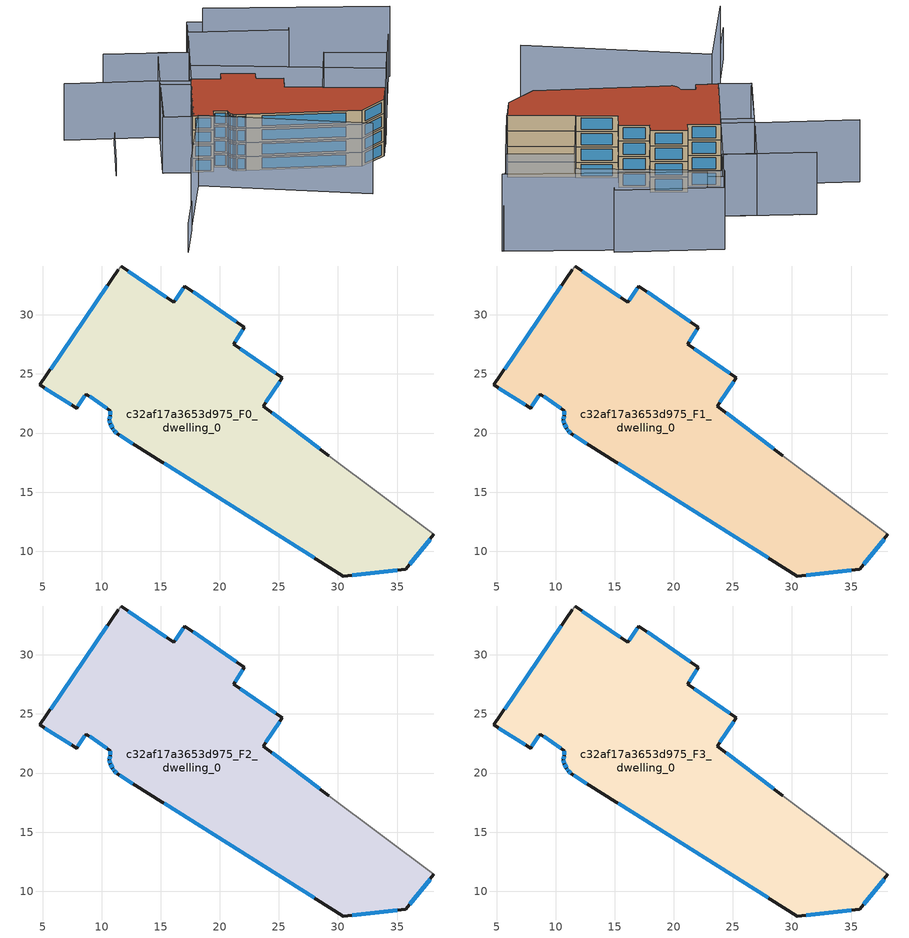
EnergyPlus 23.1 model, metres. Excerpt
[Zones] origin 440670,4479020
c32af17a3653d975_F0_dwelling_0
 floor ground (EU_floor_Construction): 25.29,24.67 23.67,22.29 29.24,18.08 38.12,11.42 35.75,8.48 30.45,7.9 12.84,18.98 11.31,19.94 11.08,20.17 10.92,20.39 10.72,20.79 10.65,21.13 10.72,21.49 10.72,21.9 8.69,23.31 7.88,22.1 4.75,24.07 11.42,33.81 11.64,34.14 16.09,31.05 17.04,32.43 22.07,28.95 21.16,27.54 z0
 wall outside (EU_wall_Construction): 11.42,33.81 4.75,24.07 7.88,22.1 8.69,23.31 10.72,21.9 10.72,21.49 10.65,21.13 10.72,20.79 10.92,20.39 11.08,20.17 11.31,19.94 12.84,18.98 30.45,7.9 35.75,8.48 38.12,11.42 / 29.24,18.08 23.67,22.29 25.29,24.67 21.16,27.54 22.07,28.95 17.04,32.43 16.09,31.05 11.64,34.14 z0:3
 wall adiabatic (EU_wall_Construction): 11.64,34.14 11.42,33.81 / 38.12,11.42 29.24,18.08 z0:3
 window (EU_Window_Construction): 10.75,20.74 10.89,20.45 / 10.66,21.08 10.71,20.84 / 10.71,21.44 10.66,21.18 / 10.72,21.84 10.72,21.55 / 8.97,23.11 10.44,22.1 / 7.99,22.27 8.58,23.14 / 5.18,23.8 7.44,22.38 / 10.49,32.46 5.67,25.42 / 15.47,31.48 12.26,33.71 / 16.91,32.24 16.22,31.24 / 21.38,29.43 17.74,31.95 / 21.29,27.73 21.95,28.75 / 24.72,25.07 21.74,27.14 / 23.9,22.62 25.06,24.34 / 28.47,18.66 24.45,21.7 / 36.08,8.89 37.79,11.01 / 31.19,7.98 35.01,8.4 / 15.28,17.44 28.01,9.44 / 11.52,19.81 12.63,19.11 / 11.12,20.14 11.28,19.98 / 10.94,20.36 11.06,20.2 z0.42:2.58
c32af17a3653d975_F1_dwelling_0
 floor to c32af17a3653d975_F0_dwelling_0 (EU_floor_Construction): 25.29,24.67 23.67,22.29 29.24,18.08 38.12,11.42 35.75,8.48 30.45,7.9 12.84,18.98 11.31,19.94 11.08,20.17 10.92,20.39 10.72,20.79 10.65,21.13 10.72,21.49 10.72,21.9 8.69,23.31 7.88,22.1 4.75,24.07 11.42,33.81 11.64,34.14 16.09,31.05 17.04,32.43 22.07,28.95 21.16,27.54 z3
 wall outside (EU_wall_Construction): 11.42,33.81 4.75,24.07 7.88,22.1 8.69,23.31 10.72,21.9 10.72,21.49 10.65,21.13 10.72,20.79 10.92,20.39 11.08,20.17 11.31,19.94 12.84,18.98 30.45,7.9 35.75,8.48 38.12,11.42 / 29.24,18.08 23.67,22.29 25.29,24.67 21.16,27.54 22.07,28.95 17.04,32.43 16.09,31.05 11.64,34.14 z3:6
 wall adiabatic (EU_wall_Construction): 11.64,34.14 11.42,33.81 / 38.12,11.42 29.24,18.08 z3:6
 window (EU_Window_Construction): 10.75,20.74 10.89,20.45 / 10.66,21.08 10.71,20.84 / 10.71,21.44 10.66,21.18 / 10.72,21.84 10.72,21.55 / 8.97,23.11 10.44,22.1 / 7.99,22.27 8.58,23.14 / 5.18,23.8 7.44,22.38 / 10.49,32.46 5.67,25.42 / 15.47,31.48 12.26,33.71 / 16.91,32.24 16.22,31.24 / 21.38,29.43 17.74,31.95 / 21.29,27.73 21.95,28.75 / 24.72,25.07 21.74,27.14 / 23.9,22.62 25.06,24.34 / 28.47,18.66 24.45,21.7 / 36.08,8.89 37.79,11.01 / 31.19,7.98 35.01,8.4 / 15.28,17.44 28.01,9.44 / 11.52,19.81 12.63,19.11 / 11.12,20.14 11.28,19.98 / 10.94,20.36 11.06,20.2 z3.42:5.58
c32af17a3653d975_F2_dwelling_0
 floor to c32af17a3653d975_F1_dwelling_0 (EU_floor_Construction): 25.29,24.67 23.67,22.29 29.24,18.08 38.12,11.42 35.75,8.48 30.45,7.9 12.84,18.98 11.31,19.94 11.08,20.17 10.92,20.39 10.72,20.79 10.65,21.13 10.72,21.49 10.72,21.9 8.69,23.31 7.88,22.1 4.75,24.07 11.42,33.81 11.64,34.14 16.09,31.05 17.04,32.43 22.07,28.95 21.16,27.54 z6
 wall outside (EU_wall_Construction): 11.42,33.81 4.75,24.07 7.88,22.1 8.69,23.31 10.72,21.9 10.72,21.49 10.65,21.13 10.72,20.79 10.92,20.39 11.08,20.17 11.31,19.94 12.84,18.98 30.45,7.9 35.75,8.48 38.12,11.42 / 29.24,18.08 23.67,22.29 25.29,24.67 21.16,27.54 22.07,28.95 17.04,32.43 16.09,31.05 11.64,34.14 z6:9
 wall adiabatic (EU_wall_Construction): 11.64,34.14 11.42,33.81 / 38.12,11.42 29.24,18.08 z6:9
 window (EU_Window_Construction): 10.75,20.74 10.89,20.45 / 10.66,21.08 10.71,20.84 / 10.71,21.44 10.66,21.18 / 10.72,21.84 10.72,21.55 / 8.97,23.11 10.44,22.1 / 7.99,22.27 8.58,23.14 / 5.18,23.8 7.44,22.38 / 10.49,32.46 5.67,25.42 / 15.47,31.48 12.26,33.71 / 16.91,32.24 16.22,31.24 / 21.38,29.43 17.74,31.95 / 21.29,27.73 21.95,28.75 / 24.72,25.07 21.74,27.14 / 23.9,22.62 25.06,24.34 / 28.47,18.66 24.45,21.7 / 36.08,8.89 37.79,11.01 / 31.19,7.98 35.01,8.4 / 15.28,17.44 28.01,9.44 / 11.52,19.81 12.63,19.11 / 11.12,20.14 11.28,19.98 / 10.94,20.36 11.06,20.2 z6.42:8.58
c32af17a3653d975_F3_dwelling_0
 floor to c32af17a3653d975_F2_dwelling_0 (EU_floor_Construction): 25.29,24.67 23.67,22.29 29.24,18.08 38.12,11.42 35.75,8.48 30.45,7.9 12.84,18.98 11.31,19.94 11.08,20.17 10.92,20.39 10.72,20.79 10.65,21.13 10.72,21.49 10.72,21.9 8.69,23.31 7.88,22.1 4.75,24.07 11.42,33.81 11.64,34.14 16.09,31.05 17.04,32.43 22.07,28.95 21.16,27.54 z9
 wall outside (EU_wall_Construction): 11.42,33.81 4.75,24.07 7.88,22.1 8.69,23.31 10.72,21.9 10.72,21.49 10.65,21.13 10.72,20.79 10.92,20.39 11.08,20.17 11.31,19.94 12.84,18.98 30.45,7.9 35.75,8.48 38.12,11.42 / 29.24,18.08 23.67,22.29 25.29,24.67 21.16,27.54 22.07,28.95 17.04,32.43 16.09,31.05 11.64,34.14 z9:12
 wall adiabatic (EU_wall_Construction): 11.64,34.14 11.42,33.81 / 38.12,11.42 29.24,18.08 z9:12
 window (EU_Window_Construction): 10.75,20.74 10.89,20.45 / 10.66,21.08 10.71,20.84 / 10.71,21.44 10.66,21.18 / 10.72,21.84 10.72,21.55 / 8.97,23.11 10.44,22.1 / 7.99,22.27 8.58,23.14 / 5.18,23.8 7.44,22.38 / 10.49,32.46 5.67,25.42 / 15.47,31.48 12.26,33.71 / 16.91,32.24 16.22,31.24 / 21.38,29.43 17.74,31.95 / 21.29,27.73 21.95,28.75 / 24.72,25.07 21.74,27.14 / 23.9,22.62 25.06,24.34 / 28.47,18.66 24.45,21.7 / 36.08,8.89 37.79,11.01 / 31.19,7.98 35.01,8.4 / 15.28,17.44 28.01,9.44 / 11.52,19.81 12.63,19.11 / 11.12,20.14 11.28,19.98 / 10.94,20.36 11.06,20.2 z9.42:11.58
 roof outside (EU_roof_Construction): 35.75,8.48 38.12,11.42 29.24,18.08 23.67,22.29 25.29,24.67 21.16,27.54 22.07,28.95 17.04,32.43 16.09,31.05 11.64,34.14 11.42,33.81 4.75,24.07 7.88,22.1 8.69,23.31 10.72,21.9 10.72,21.49 10.65,21.13 10.72,20.79 10.92,20.39 11.08,20.17 11.31,19.94 12.84,18.98 30.45,7.9 z12
shading: -11.37,3.33 -6.49,8.95 z0:6; -6.57,9.02 2.98,20.01 / 2.98,20.01 26.65,-0.56 / 52,29.03 24.53,48.19 z0:15; -7.57,46.34 6.87,37.01 / 6.87,37.01 0.36,26.94 / 19.63,45.92 16.73,41.57 / 16.73,41.57 3.87,50.16 / 38.22,11.34 29.19,18.12 / 29.19,18.12 36.12,27.35 / 36.12,27.35 45.15,20.58 / 45.15,20.58 38.22,11.34 / 6.13,35.88 10.73,32.8 / 10.73,32.8 4.83,23.96 / 4.83,23.96 0.22,27.04 / 0.22,27.04 6.13,35.88 / 11.42,33.81 6.78,36.93 / 6.78,36.93 12.03,44.73 / 12.03,44.73 16.67,41.61 / 16.67,41.61 11.42,33.81 / 35.49,37.09 20.35,47.04 / 20.35,47.04 22.2,49.85 / 22.2,49.85 37.33,39.91 / 37.33,39.91 35.49,37.09 z0:12; 51.78,29.18 44.89,20.23 / 44.89,20.23 16.56,42.04 z0:9; 2.49,45.16 -6.91,31.33 / 6.22,48.66 3.3,44.34 z0:3
[Building]
EU S2 Campaign: North Axis=0; Terrain=City; Solar Distribution=FullExterior
[Site:Location]
Madrid: Latitude=40.5; Longitude=-3.5; Time Zone=1; Elevation=609
[SizingPeriod:WeatherFileDays]
AnnualSizingPeriod: Begin Month=1; Begin Day of Month=1; End Month=12; End Day of Month=31; Day of Week for Start Day=Monday; Use Weather File Daylight Saving Period=No; Use Weather File Rain and Snow Indicators=No
[MATERIAL]
EU_InternalMass_Material: Roughness=MediumRough; Thickness=0.1; Conductivity=1; Density=1800; Specific Heat=900; Thermal Absorptance=0.9; Solar Absorptance=0.7; Visible Absorptance=0.7
[MATERIAL:NOMASS] Roughness=MediumRough; Thermal Absorptance=0.9; Solar Absorptance=0.7; Visible Absorptance=0.7
Name | Thermal Resistance
EU_wall_NoMass | 1.60022
EU_roof_NoMass | 1.57597
EU_floor_NoMass | 0.470652
[WINDOWMATERIAL:SIMPLEGLAZINGSYSTEM]
EU_Window_SimpleGlazing: UFactor=3.28802; Solar Heat Gain Coefficient=0.85; Visible Transmittance=0.85
[CONSTRUCTION]
EU_wall_Construction: EU_wall_NoMass
EU_roof_Construction: EU_roof_NoMass
EU_floor_Construction: EU_floor_NoMass
EU_Window_Construction: EU_Window_SimpleGlazing
EU_InternalMass_Construction: EU_InternalMass_Material
[ZONE] Type=1; Multiplier=1; Ceiling Height=autocalculate; Volume=1006.89; Floor Area=autocalculate; Part of Total Floor Area=Yes
c32af17a3653d975_F0_dwelling_0; c32af17a3653d975_F1_dwelling_0; c32af17a3653d975_F2_dwelling_0; c32af17a3653d975_F3_dwelling_0
[INTERNALMASS] Construction=EU_InternalMass_Construction; Surface Area=335.63
Name | Zone or ZoneList
c32af17a3653d975_F0_dwelling_0_EU_InternalMass | c32af17a3653d975_F0_dwelling_0
c32af17a3653d975_F1_dwelling_0_EU_InternalMass | c32af17a3653d975_F1_dwelling_0
c32af17a3653d975_F2_dwelling_0_EU_InternalMass | c32af17a3653d975_F2_dwelling_0
c32af17a3653d975_F3_dwelling_0_EU_InternalMass | c32af17a3653d975_F3_dwelling_0
[OTHEREQUIPMENT] Fuel Type=Electricity; Design Level Calculation Method=Watts/Area; Power per Zone Floor Area=1; Fraction Latent=0; Fraction Radiant=0; Fraction Lost=0; Carbon Dioxide Generation Rate=0; EndUse Subcategory=EU_Step8_InternalGains
Name | Zone or ZoneList or Space or SpaceList | Schedule
EU_Step8_InternalGain_c32af17a3653d975_F0_dwelling_0_f000 | c32af17a3653d975_F0_dwelling_0 | EU_Step8_GainSchedule_c32af17a3653d975_F0_dwelling_0_f000
EU_Step8_InternalGain_c32af17a3653d975_F1_dwelling_0_f000 | c32af17a3653d975_F1_dwelling_0 | EU_Step8_GainSchedule_c32af17a3653d975_F1_dwelling_0_f000
EU_Step8_InternalGain_c32af17a3653d975_F2_dwelling_0_f000 | c32af17a3653d975_F2_dwelling_0 | EU_Step8_GainSchedule_c32af17a3653d975_F2_dwelling_0_f000
EU_Step8_InternalGain_c32af17a3653d975_F3_dwelling_0_f000 | c32af17a3653d975_F3_dwelling_0 | EU_Step8_GainSchedule_c32af17a3653d975_F3_dwelling_0_f000
[ZONEVENTILATION:DESIGNFLOWRATE] Schedule=EU_AlwaysOn; Design Flow Rate Calculation Method=AirChanges/Hour; Air Changes per Hour=0.480704; Ventilation Type=Natural; Fan Pressure Rise=0; Fan Total Efficiency=1; Constant Term Coefficient=1; Temperature Term Coefficient=0; Velocity Term Coefficient=0; Velocity Squared Term Coefficient=0; Minimum Indoor Temperature=-100; Maximum Indoor Temperature=100; Delta Temperature=-100; Minimum Outdoor Temperature=-100; Maximum Outdoor Temperature=100; Maximum Wind Speed=40
Name | Zone or ZoneList or Space or SpaceList
EU_ConstantAir_c32af17a3653d975_F0_dwelling_0 | c32af17a3653d975_F0_dwelling_0
EU_ConstantAir_c32af17a3653d975_F1_dwelling_0 | c32af17a3653d975_F1_dwelling_0
EU_ConstantAir_c32af17a3653d975_F2_dwelling_0 | c32af17a3653d975_F2_dwelling_0
EU_ConstantAir_c32af17a3653d975_F3_dwelling_0 | c32af17a3653d975_F3_dwelling_0
[HVACTEMPLATE:THERMOSTAT] Constant Heating Setpoint=20; Constant Cooling Setpoint=50
EU_HeatOnly_c32af17a3653d975_F0_dwelling_0; EU_HeatOnly_c32af17a3653d975_F1_dwelling_0; EU_HeatOnly_c32af17a3653d975_F2_dwelling_0; EU_HeatOnly_c32af17a3653d975_F3_dwelling_0
[HVACTEMPLATE:ZONE:IDEALLOADSAIRSYSTEM] System Availability Schedule=EU_AlwaysOn; Maximum Heating Supply Air Temperature=50; Minimum Cooling Supply Air Temperature=13; Maximum Heating Supply Air Humidity Ratio=0.0156; Minimum Cooling Supply Air Humidity Ratio=0.0077; Heating Limit=NoLimit; Cooling Limit=NoLimit; Heating Availability Schedule=EU_AlwaysOn; Cooling Availability Schedule=EU_CoolingOff; Dehumidification Control Type=ConstantSensibleHeatRatio; Cooling Sensible Heat Ratio=0.7; Dehumidification Setpoint=60; Humidification Control Type=None; Humidification Setpoint=30; Outdoor Air Method=None; Outdoor Air Flow Rate per Person=0.00944; Outdoor Air Flow Rate per Zone Floor Area=0; Outdoor Air Flow Rate per Zone=0; Demand Controlled Ventilation Type=None; Outdoor Air Economizer Type=NoEconomizer; Heat Recovery Type=None; Sensible Heat Recovery Effectiveness=0.7; Latent Heat Recovery Effectiveness=0.65
Name | Template Thermostat
c32af17a3653d975_F0_dwelling_0 | EU_HeatOnly_c32af17a3653d975_F0_dwelling_0
c32af17a3653d975_F1_dwelling_0 | EU_HeatOnly_c32af17a3653d975_F1_dwelling_0
c32af17a3653d975_F2_dwelling_0 | EU_HeatOnly_c32af17a3653d975_F2_dwelling_0
c32af17a3653d975_F3_dwelling_0 | EU_HeatOnly_c32af17a3653d975_F3_dwelling_0
[SIZING:ZONE] Zone Cooling Design Supply Air Temperature Input Method=SupplyAirTemperature; Zone Cooling Design Supply Air Temperature=13; Zone Heating Design Supply Air Temperature Input Method=SupplyAirTemperature; Zone Heating Design Supply Air Temperature=50; Zone Cooling Design Supply Air Humidity Ratio=0.008; Zone Heating Design Supply Air Humidity Ratio=0.008; Cooling Design Air Flow Method=DesignDay; Cooling Design Air Flow Rate=0; Cooling Minimum Air Flow per Zone Floor Area=0.000762; Cooling Minimum Air Flow=0; Cooling Minimum Air Flow Fraction=0.2; Heating Design Air Flow Method=DesignDay; Heating Design Air Flow Rate=0; Heating Maximum Air Flow per Zone Floor Area=0.002032; Heating Maximum Air Flow=0.141576; Heating Maximum Air Flow Fraction=0.3; Account for Dedicated Outdoor Air System=No; Dedicated Outdoor Air System Control Strategy=NeutralSupplyAir; Dedicated Outdoor Air Low Setpoint Temperature for Design=autosize; Dedicated Outdoor Air High Setpoint Temperature for Design=autosize; Zone Load Sizing Method=Sensible Load Only No Latent Load; Zone Latent Cooling Design Supply Air Humidity Ratio Input Method=HumidityRatioDifference; Zone Cooling Design Supply Air Humidity Ratio Difference=0.005; Zone Latent Heating Design Supply Air Humidity Ratio Input Method=HumidityRatioDifference; Zone Humidification Design Supply Air Humidity Ratio Difference=0.005
c32af17a3653d975_F0_dwelling_0; c32af17a3653d975_F1_dwelling_0; c32af17a3653d975_F2_dwelling_0; c32af17a3653d975_F3_dwelling_0
[SCHEDULE:CONSTANT]
Name | Hourly Value
EU_AlwaysOn | 1
EU_CoolingOff | 0
[SCHEDULE:FILE] Column Number=1; Rows to Skip at Top=0; Number of Hours of Data=8760; Column Separator=Comma; Interpolate to Timestep=No; Minutes per Item=60; Adjust Schedule for Daylight Savings=Yes
Name | File
EU_Step8_GainSchedule_c32af17a3653d975_F0_dwelling_0_f000 | ../../schedules/c32af17a3653d975/c32af17a3653d975_F0_dwelling_0_f000_gain.csv
EU_Step8_GainSchedule_c32af17a3653d975_F1_dwelling_0_f000 | ../../schedules/c32af17a3653d975/c32af17a3653d975_F1_dwelling_0_f000_gain.csv
EU_Step8_GainSchedule_c32af17a3653d975_F2_dwelling_0_f000 | ../../schedules/c32af17a3653d975/c32af17a3653d975_F2_dwelling_0_f000_gain.csv
EU_Step8_GainSchedule_c32af17a3653d975_F3_dwelling_0_f000 | ../../schedules/c32af17a3653d975/c32af17a3653d975_F3_dwelling_0_f000_gain.csv
